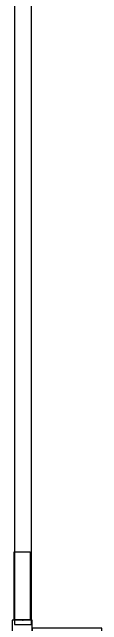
# Model space of a CAD drawing. Header units: inches. Extents: x 0 to 1034, y 3 to 471.
# Drawn here: x 837.5 to 848, y 212 to 284.5 of the extents above; entities that cross this region are included whole.
import ezdxf

# ---------------------------------------------------------------- set-up
doc = ezdxf.new("R2010")
doc.units = ezdxf.units.IN
doc.header["$MEASUREMENT"] = 0
doc.layers.add('STRUCTURE', color=7, linetype='Continuous')

# ---------------------------------------------------------------- blocks, each defined once
blk = doc.blocks.new('7mn400_pnws16honbeype_0p')
at = {"layer": 'STRUCTURE'}
for p, q in [((-0.526, 1), (-0.526, -1)), ((191.818, 1), (-0.526, 1)), ((95.646, 1.25), (91.646, 1.25)), ((91.646, 1.25), (91.646, -1.25)), ((95.646, -1.25), (95.646, 1.25)), ((191.818, -1), (191.818, 1)), ((-0.526, -1), (191.818, -1)), ((91.646, -1.25), (95.646, -1.25))]:
    blk.add_line(p, q, dxfattribs=at)
for p in [(0, 0), (191.292, 0)]:
    blk.add_point(p, dxfattribs=at)
blk = doc.blocks.new('7mn300_3sr_0p')
at = {"layer": 'STRUCTURE'}
for p, q in [((-1.965, 2.35), (-1.965, 0)), ((1.965, 2.35), (-1.965, 2.35)), ((1.965, 0), (1.965, 2.35)), ((-10.035, 2.111), (-10.035, 0.239)), ((-1.965, 2.111), (-10.035, 2.111)), ((-1.965, 0.239), (-1.965, 2.111)), ((1.988, 0.239), (1.988, 2.111)), ((1.988, 2.111), (10.059, 2.111)), ((10.059, 2.111), (10.059, 0.239)), ((-10.035, 0.239), (-1.965, 0.239)), ((-1.965, 0), (1.965, 0)), ((-0.972, 0), (-0.972, -8.225)), ((0.996, 0), (-0.972, 0)), ((0.996, -8.225), (0.996, 0)), ((10.059, 0.239), (1.988, 0.239)), ((-0.972, -8.225), (0.996, -8.225))]:
    blk.add_line(p, q, dxfattribs=at)
for p in [(-1.965, 1.175), (1.988, 1.175), (0, 0)]:
    blk.add_point(p, dxfattribs=at)

msp = doc.modelspace()

# ---------------------------------------------------------------- block references
at = {"rotation": 90}
for name, p in [('7mn400_pnws16honbeype_0p', (838.719, 212.518)), ('7mn300_3sr_0p', (839.804, 210.553))]:
    msp.add_blockref(name, p, dxfattribs=at)

doc.saveas('drawing.dxf')
